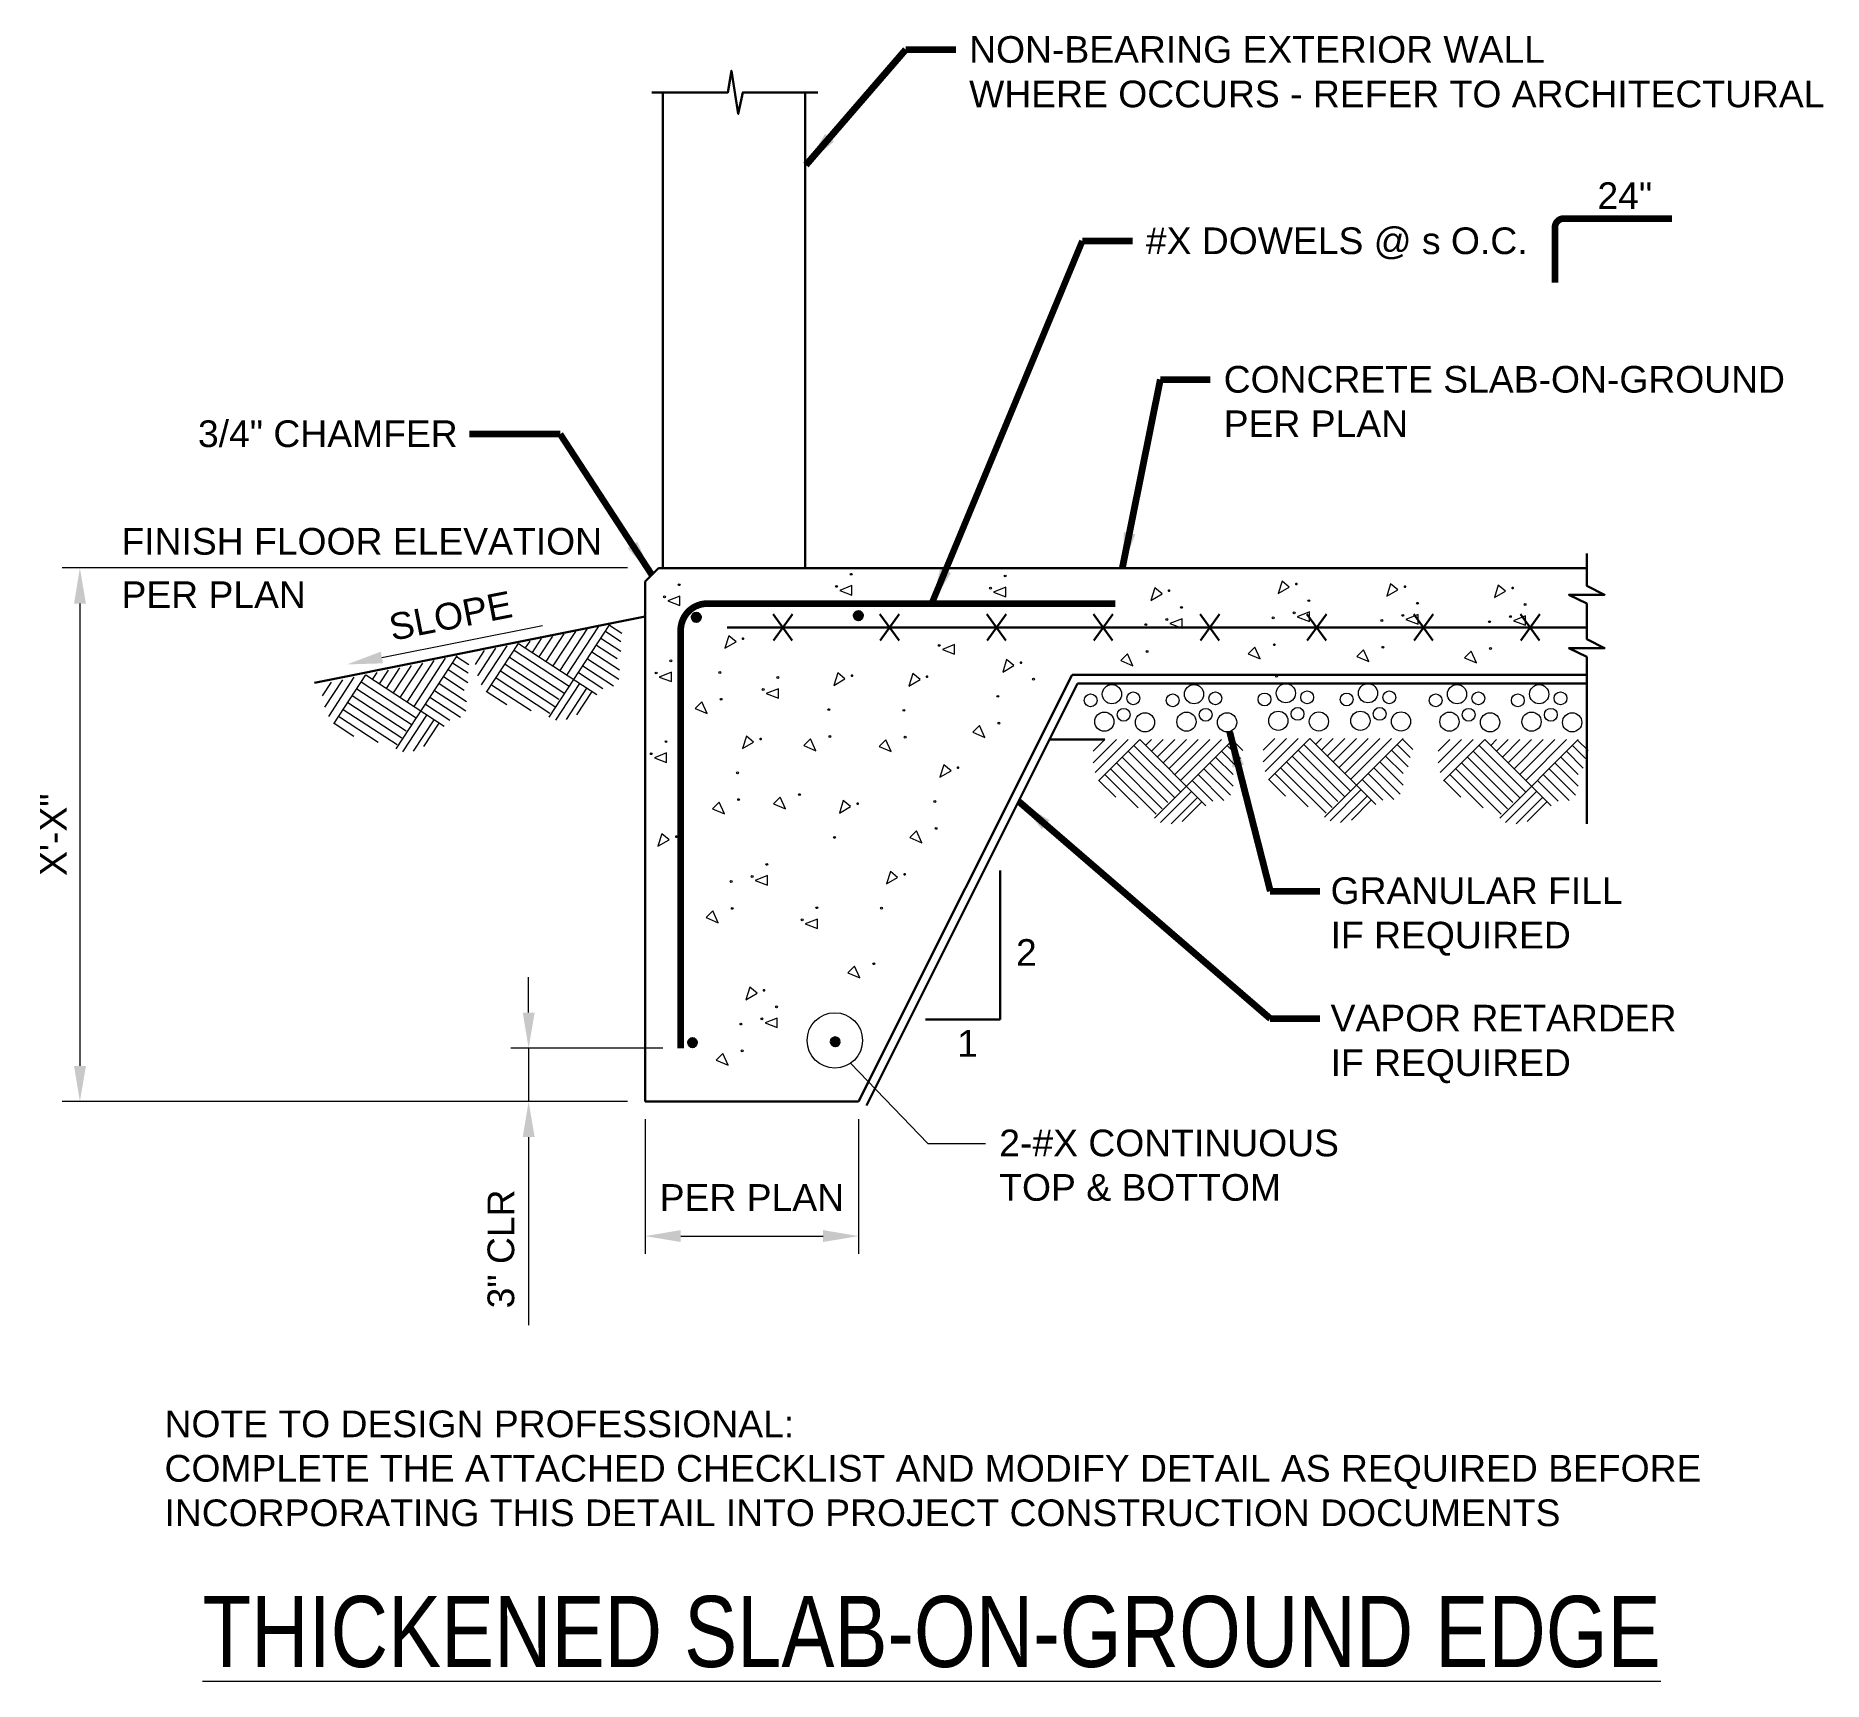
# Model space of a CAD drawing. Header units: inches. Extents: x 523 to 624, y 309 to 402.
import ezdxf

# ---------------------------------------------------------------- set-up
doc = ezdxf.new("R2010")
doc.units = ezdxf.units.IN
doc.header["$LTSCALE"] = 5
doc.header["$MEASUREMENT"] = 0
doc.linetypes.add('HIDDEN', pattern=[0.375, 0.25, -0.125])
for name, color, linetype, lineweight in [('S-ANNO-DIMS', 1, 'Continuous', 20), ('S-ANNO-TEXT', 7, 'Continuous', 20), ('S-DELT-PATT', 7, 'Continuous', 15), ('S-DETL', 3, 'Continuous', 30)]:
    doc.layers.add(name, color=color, linetype=linetype, lineweight=lineweight)
doc.styles.add('Romans', font='arial.ttf')
doc.dimstyles.get("Standard").update_dxf_attribs({"dimtxt": 0.18, "dimasz": 0.18, "dimexe": 0.18, "dimexo": 0.0625, "dimgap": 0.09, "dimtad": 0, "dimtih": 1, "dimtoh": 1, "dimdec": 4, "dimzin": 0, "dimdsep": 46, "dimtxsty": 'Standard', "dimcen": 0.09, "dimadec": 0, "dimazin": 0, "dimtfac": 1, "dimtdec": 4, "dimtofl": 0, "dimtmove": 0, "dimatfit": 3, "dimfxl": 1, "dimtolj": 1, "dimtzin": 0, "dimarcsym": 0})

# ---------------------------------------------------------------- blocks, each defined once
blk = doc.blocks.new('*D0')
at = {"layer": 'Defpoints', "color": 0, "transparency": 16777216}
for p in [(557.58, 342.08), (569.58, 342.08), (569.58, 334.51)]:
    blk.add_point(p, dxfattribs=at)
at = {"layer": 'S-ANNO-DIMS', "transparency": 16777216}
for p, q in [((557.58, 341.08), (557.58, 333.51)), ((569.58, 341.08), (569.58, 333.51)), ((559.58, 334.51), (567.58, 334.51))]:
    blk.add_line(p, q, dxfattribs=at)
for points in [[(559.58, 334.85), (559.58, 334.18), (557.58, 334.51)], [(567.58, 334.85), (567.58, 334.18), (569.58, 334.51)]]:
    blk.add_solid(points, dxfattribs=at)
blk = doc.blocks.new('*D1')
at = {"layer": 'Defpoints', "color": 0, "transparency": 16777216}
for p in [(559.58, 345.08), (551.03, 342.08), (557.58, 342.08)]:
    blk.add_point(p, dxfattribs=at)
at = {"layer": 'S-ANNO-DIMS', "transparency": 16777216}
for p, q in [((551.03, 347.08), (551.03, 349.08)), ((558.58, 345.08), (550.03, 345.08)), ((551.03, 345.08), (551.03, 342.08)), ((556.58, 342.08), (550.03, 342.08)), ((551.03, 340.08), (551.03, 329.51))]:
    blk.add_line(p, q, dxfattribs=at)
for points in [[(550.7, 347.08), (551.37, 347.08), (551.03, 345.08)], [(550.7, 340.08), (551.37, 340.08), (551.03, 342.08)]]:
    blk.add_solid(points, dxfattribs=at)
at = {"layer": 'S-ANNO-DIMS', "transparency": 16777216, "insert": (549.48, 333.79), "char_height": 1.5, "attachment_point": 5, "rotation": 90, "style": 'Romans'}
blk.add_mtext('\\A1;3" CLR', dxfattribs=at)
blk = doc.blocks.new('*D2')
at = {"layer": 'Defpoints', "color": 0, "transparency": 16777216}
for p in [(557.58, 372.08), (525.81, 342.08), (557.58, 342.08)]:
    blk.add_point(p, dxfattribs=at)
at = {"layer": 'S-ANNO-DIMS', "transparency": 16777216}
for p, q in [((556.58, 372.08), (524.81, 372.08)), ((525.81, 370.08), (525.81, 344.08)), ((556.58, 342.08), (524.81, 342.08))]:
    blk.add_line(p, q, dxfattribs=at)
for points in [[(525.48, 370.08), (526.15, 370.08), (525.81, 372.08)], [(525.48, 344.08), (526.15, 344.08), (525.81, 342.08)]]:
    blk.add_solid(points, dxfattribs=at)
at = {"layer": 'S-ANNO-DIMS', "transparency": 16777216, "insert": (524.31, 357.08), "char_height": 1.5, "attachment_point": 5, "rotation": 90, "style": 'Romans'}
blk.add_mtext('\\A1;X\'-X"', dxfattribs=at)

msp = doc.modelspace()

# ---------------------------------------------------------------- hatches: boundary and pattern name
at = {"layer": 'S-DETL', "linetype": 'Continuous'}
h = msp.add_hatch(color=256, dxfattribs=at)
h.dxf.hatch_style = 1
h.paths.add_polyline_path([(560.2119919, 369.3048324, 1), (560.7119919, 369.3048324, 1)])
h = msp.add_hatch(color=256, dxfattribs=at)
h.dxf.hatch_style = 1
h.paths.add_polyline_path([(569.3148049, 369.3979162, 1), (569.8148049, 369.3979162, 1)])
h = msp.add_hatch(color=256, dxfattribs=at)
h.dxf.hatch_style = 1
h.paths.add_polyline_path([(559.990618, 345.3890535, 1), (560.490618, 345.3890535, 1)])
h = msp.add_hatch(color=256, dxfattribs=at)
h.dxf.hatch_style = 1
h.paths.add_polyline_path([(568.0124746, 345.4385237, 1), (568.5124746, 345.4385237, 1)])

# ---------------------------------------------------------------- linework, layer by layer
at = {"layer": 'S-ANNO-TEXT'}
for points in [[(542.7810407, 367.0444795), (551.8076936, 368.8353557)], [(569.1184267, 344.2274369), (573.4588789, 339.7228221), (576.7051298, 339.7228221)]]:
    msp.add_lwpolyline(points, dxfattribs=at)
msp.add_circle((568.2405222, 345.5135451), 1.5571739, dxfattribs=at)
msp.add_solid([(542.8459093, 366.717519), (540.8192776, 366.6552682), (542.7161722, 367.37144)], dxfattribs=at)
at = {"layer": 'S-DELT-PATT'}
for p, q in [((552.1833986, 363.687208), (555.6019267, 368.9093582)), ((553.1832372, 366.0608273), (554.9602664, 368.7754205)), ((555.5770483, 368.8713539), (556.2684278, 368.4187556)), ((548.671655, 365.0927726), (550.468644, 367.8378565)), ((550.468644, 367.8378565), (554.8675744, 364.9582251)), ((550.856443, 367.5839952), (551.1103043, 367.9717942)), ((551.2442421, 367.3301339), (551.7519647, 368.1057319)), ((551.6320411, 367.0762725), (552.393625, 368.2396696)), ((552.0198401, 366.8224112), (553.0352854, 368.3736074)), ((552.4076391, 366.5685499), (553.6769457, 368.5075451)), ((552.7954382, 366.3146886), (554.318606, 368.6414828)), ((554.8403428, 367.7459611), (556.0037399, 366.9843772)), ((555.0942041, 368.1337602), (556.2091959, 367.4038564)), ((555.3480654, 368.5215592), (556.220993, 367.9501157)), ((543.5904155, 361.9149841), (547.0089437, 367.1371343)), ((543.8146561, 364.796326), (545.0839627, 366.7353212)), ((544.2024551, 364.5424647), (545.725623, 366.8692589)), ((544.5902542, 364.2886034), (546.3672834, 367.0031966)), ((546.7550824, 366.7493353), (547.62801, 366.1778918)), ((546.9840653, 367.09913), (547.6754448, 366.6465317)), ((548.0359403, 366.6604453), (548.543663, 367.4360433)), ((548.1698781, 366.0187849), (549.1853233, 367.5699811)), ((548.389494, 365.5080068), (549.8269837, 367.7039188)), ((549.9609214, 367.0622584), (553.0688591, 365.0277377)), ((550.2147827, 367.4500575), (553.3025452, 365.4287439)), ((554.3326202, 366.9703631), (556.0931114, 365.8179089)), ((554.5864815, 367.3581621), (556.1376776, 366.3427169)), ((539.576895, 364.246561), (540.5923403, 365.7977571)), ((539.7965109, 363.7357829), (541.2340006, 365.9316949)), ((540.0786719, 363.3205487), (541.875661, 366.0656326)), ((541.875661, 366.0656326), (546.2745914, 363.1860012)), ((542.26346, 365.8117713), (542.5173213, 366.1995703)), ((542.651259, 365.55791), (543.1589816, 366.333508)), ((543.039058, 365.3040486), (543.800642, 366.4674457)), ((543.4268571, 365.0501873), (544.4423023, 366.6013835)), ((546.2473598, 365.9737372), (547.4107569, 365.2121533)), ((546.5012211, 366.3615363), (547.6162128, 365.6316325)), ((549.1993374, 365.8988613), (552.2265856, 363.9171548)), ((549.4531987, 366.2866604), (552.5006205, 364.2917547)), ((549.7070601, 366.6744594), (552.7343082, 364.6927529)), ((553.8248975, 366.194765), (555.202119, 365.2932003)), ((554.0787589, 366.582564), (555.7989013, 365.4565161)), ((539.4429573, 364.8882214), (539.9506799, 365.6638194)), ((541.114077, 364.9022355), (544.1413252, 362.9205289)), ((541.3679383, 365.2900345), (544.4758761, 363.2555138)), ((541.6217996, 365.6778336), (544.7095622, 363.65652)), ((545.4857758, 364.8103401), (547.2059183, 363.6842922)), ((545.7396371, 365.1981392), (547.5001284, 364.045685)), ((545.9934984, 365.5859382), (547.5446946, 364.570493)), ((548.6916148, 365.1232633), (549.8025427, 364.3960268)), ((548.9454761, 365.5110623), (551.1658502, 364.0575523)), ((552.5598398, 363.5211161), (553.9067391, 365.578642)), ((553.1613521, 363.559598), (554.3101761, 365.3145438)), ((553.7342633, 363.8185077), (554.5925811, 365.1296756)), ((540.3524931, 363.7388384), (542.5728672, 362.2853284)), ((540.6063544, 364.1266374), (543.6336026, 362.1449309)), ((540.8602157, 364.5144365), (543.9076374, 362.5195308)), ((543.9668568, 361.7488922), (545.313756, 363.8064181)), ((545.2319145, 364.4225411), (546.609136, 363.5209764)), ((540.0986318, 363.3510394), (541.2095597, 362.6238029)), ((544.5683691, 361.7873741), (545.7171931, 363.5423199)), ((545.1412802, 362.0462838), (545.999598, 363.3574517)), ((582.7591067, 361.1177518), (584.070087, 362.4287321)), ((582.7591067, 361.773242), (583.4145969, 362.4287321)), ((582.8697207, 360.5728757), (584.7255771, 362.4287321)), ((583.0610828, 360.1087477), (585.3810672, 362.4287321)), ((584.7255771, 361.773242), (587.3522244, 359.1465947)), ((585.0533222, 362.100987), (587.6629185, 359.4913907)), ((585.3810672, 362.4287321), (589.098786, 358.7110133)), ((585.7088123, 362.100987), (586.0365574, 362.4287321)), ((586.0365574, 361.773242), (586.6920475, 362.4287321)), ((586.2115323, 358.0152761), (590.6249883, 362.4287321)), ((586.3643024, 361.4454969), (587.3475376, 362.4287321)), ((586.6920475, 361.1177518), (588.0030277, 362.4287321)), ((587.0197926, 360.7900068), (588.6585179, 362.4287321)), ((587.3475376, 360.4622617), (589.314008, 362.4287321)), ((587.6752827, 360.1345167), (589.9694981, 362.4287321)), ((589.9694981, 361.773242), (590.9118225, 360.8309094)), ((590.2972432, 362.100987), (591.0349891, 361.3632329)), ((590.5928692, 362.3966131), (591.1771813, 361.8122928)), ((592.3094313, 361.1771595), (593.6204115, 362.4881397)), ((592.3094313, 361.8326496), (592.9649214, 362.4881397)), ((592.4200452, 360.6322833), (594.2759016, 362.4881397)), ((592.6114074, 360.1681553), (594.9313918, 362.4881397)), ((594.2759016, 361.8326496), (596.9025489, 359.2060024)), ((594.6036467, 362.1603947), (597.213243, 359.5507984)), ((594.9313918, 362.4881397), (598.6491105, 358.770421)), ((595.2591368, 362.1603947), (595.5868819, 362.4881397)), ((595.5868819, 361.8326496), (596.242372, 362.4881397)), ((595.7618568, 358.0746838), (600.1753128, 362.4881397)), ((595.914627, 361.5049046), (596.8978621, 362.4881397)), ((596.242372, 361.1771595), (597.5533523, 362.4881397)), ((596.5701171, 360.8494144), (598.2088424, 362.4881397)), ((596.8978621, 360.5216694), (598.8643325, 362.4881397)), ((597.2256072, 360.1939243), (599.5198227, 362.4881397)), ((599.5198227, 361.8326496), (600.4621471, 360.890317)), ((599.8475677, 362.1603947), (600.5853137, 361.4226405)), ((600.1431938, 362.4560207), (600.7275059, 361.8717004)), ((602.1559407, 361.1177518), (603.466921, 362.4287321)), ((602.1559407, 361.773242), (602.8114308, 362.4287321)), ((602.2665547, 360.5728757), (604.1224111, 362.4287321)), ((602.4579168, 360.1087477), (604.7779012, 362.4287321)), ((604.1224111, 361.773242), (606.7490583, 359.1465947)), ((604.4501561, 362.100987), (607.0597525, 359.4913907)), ((604.7779012, 362.4287321), (608.49562, 358.7110133)), ((605.1056463, 362.100987), (605.4333913, 362.4287321)), ((605.4333913, 361.773242), (606.0888815, 362.4287321)), ((605.6083662, 358.0152761), (610.0218222, 362.4287321)), ((605.7611364, 361.4454969), (606.7443716, 362.4287321)), ((606.0888815, 361.1177518), (607.3998617, 362.4287321)), ((606.4166265, 360.7900068), (608.0553518, 362.4287321)), ((606.7443716, 360.4622617), (608.710842, 362.4287321)), ((607.0721167, 360.1345167), (609.3663321, 362.4287321)), ((609.3663321, 361.773242), (610.3086565, 360.8309094)), ((609.6940772, 362.100987), (610.4318231, 361.3632329)), ((609.9897032, 362.3966131), (610.5740153, 361.8122928)), ((583.7423419, 360.7900068), (586.3007936, 358.2315469)), ((584.070087, 361.1177518), (586.6455896, 358.5422492)), ((584.397832, 361.4454969), (586.9562838, 358.887037)), ((588.9862629, 360.7900068), (590.4741272, 359.3021425)), ((589.314008, 361.1177518), (590.6249883, 359.8067716)), ((589.6417531, 361.4454969), (590.6249883, 360.4622617)), ((593.2926664, 360.8494144), (595.8511182, 358.2909545)), ((593.6204115, 361.1771595), (596.1959142, 358.6016568)), ((593.9481566, 361.5049046), (596.5066083, 358.9464447)), ((598.5365875, 360.8494144), (600.0244517, 359.3615502)), ((598.8643325, 361.1771595), (600.1753128, 359.8661792)), ((599.1920776, 361.5049046), (600.1753128, 360.5216694)), ((603.1391759, 360.7900068), (605.6976276, 358.2315469)), ((603.466921, 361.1177518), (606.0424236, 358.5422492)), ((603.794666, 361.4454969), (606.3531177, 358.887037)), ((608.3830969, 360.7900068), (609.8709612, 359.3021425)), ((608.710842, 361.1177518), (610.0218222, 359.8067716)), ((609.038587, 361.4454969), (610.0218222, 360.4622617)), ((583.0868518, 360.1345167), (584.0257431, 359.1956254)), ((583.4145969, 360.4622617), (585.2911258, 358.5857246)), ((588.3307728, 360.1345167), (589.4947184, 358.9705628)), ((588.6585179, 360.4622617), (590.1122803, 359.0084911)), ((592.6371763, 360.1939243), (593.5760676, 359.255033)), ((592.9649214, 360.5216694), (594.8414503, 358.6451322)), ((597.8810973, 360.1939243), (599.045043, 359.0299705)), ((598.2088424, 360.5216694), (599.6626048, 359.0678988)), ((602.4836858, 360.1345167), (603.422577, 359.1956254)), ((602.8114308, 360.4622617), (604.6879598, 358.5857246)), ((607.7276068, 360.1345167), (608.8915524, 358.9705628)), ((608.0553518, 360.4622617), (609.5091142, 359.0084911)), ((586.5460933, 357.7757694), (588.2849939, 359.51467)), ((587.1427777, 357.6905311), (588.6259553, 359.1737086)), ((587.756505, 357.826914), (588.8646274, 358.9350365)), ((596.0720839, 357.8567937), (597.8109845, 359.5956943)), ((596.6687684, 357.7715554), (598.1519459, 359.2547329)), ((597.2824956, 357.9079383), (598.390618, 359.0160608)), ((605.9429272, 357.7757694), (607.6818278, 359.51467)), ((606.5396117, 357.6905311), (608.0227892, 359.1737086)), ((607.1533389, 357.826914), (608.2614614, 358.9350365))]:
    msp.add_line(p, q, dxfattribs=at)
at = {"layer": 'S-DELT-PATT', "flags": 128}
for points in [[(569.2130903, 371.7236253, -1), (569.1094103, 371.7236253, -1)], [(559.5485339, 371.1376853, -1), (559.4448539, 371.1376853, -1)], [(568.3876906, 371.0422567, -1), (568.2840106, 371.0422567, -1)], [(577.0415524, 370.9462345, -1), (576.9378724, 370.9462345, -1)], [(577.8669521, 371.6276031, -1), (577.7632721, 371.6276031, -1)], [(558.7231341, 370.4563167, -1), (558.6194541, 370.4563167, -1)], [(587.7772135, 369.8633458, -1), (587.6735335, 369.8633458, -1)], [(594.9329341, 370.2409059, -1), (594.8292541, 370.2409059, -1)], [(601.0380667, 370.0941935, -1), (600.9343867, 370.0941935, -1)], [(607.0873898, 370.0253573, -1), (606.9837098, 370.0253573, -1)], [(585.7731917, 368.8954092, -1), (585.6695117, 368.8954092, -1)], [(586.9518138, 369.1819772, -1), (586.8481338, 369.1819772, -1)], [(592.9289122, 369.2729693, -1), (592.8252322, 369.2729693, -1)], [(594.1075344, 369.5595373, -1), (594.0038544, 369.5595373, -1)], [(599.0340448, 369.1262569, -1), (598.9303648, 369.1262569, -1)], [(600.212667, 369.4128249, -1), (600.108987, 369.4128249, -1)], [(605.0833679, 369.0574208, -1), (604.9796879, 369.0574208, -1)], [(606.2619901, 369.3439887, -1), (606.1583101, 369.3439887, -1)], [(574.1629776, 367.72537, -1), (574.0592976, 367.72537, -1)], [(592.9949796, 367.7643864, -1), (592.8912996, 367.7643864, -1)], [(559.074806, 366.8550455, -1), (558.971126, 366.8550455, -1)], [(585.8392591, 367.3868263, -1), (585.7355791, 367.3868263, -1)], [(599.1001122, 367.617674, -1), (598.9964322, 367.617674, -1)], [(605.1494353, 367.5488378, -1), (605.0457553, 367.5488378, -1)], [(558.2494063, 366.1736769, -1), (558.1457263, 366.1736769, -1)], [(561.8329287, 366.2044897, -1), (561.7292487, 366.2044897, -1)], [(565.0856264, 365.9247471, -1), (564.9819464, 365.9247471, -1)], [(579.4556409, 365.829486, -1), (579.3519609, 365.829486, -1)], [(593.1237312, 365.9976197, -1), (593.0200512, 365.9976197, -1)], [(561.8989961, 364.6959068, -1), (561.7953161, 364.6959068, -1)], [(564.2602267, 365.2433785, -1), (564.1565467, 365.2433785, -1)], [(577.451619, 364.8615494, -1), (577.347939, 364.8615494, -1)], [(567.9536094, 364.113282, -1), (567.8499294, 364.113282, -1)], [(572.1788585, 364.0738254, -1), (572.0751785, 364.0738254, -1)], [(577.5176864, 363.3529665, -1), (577.4140064, 363.3529665, -1)], [(557.9775718, 361.6349448, -1), (557.8738918, 361.6349448, -1)], [(558.8029715, 362.3163134, -1), (558.6992915, 362.3163134, -1)], [(568.0196768, 362.604699, -1), (567.9159968, 362.604699, -1)], [(572.2449258, 362.5652425, -1), (572.1412458, 362.5652425, -1)], [(562.8201347, 360.5621732, -1), (562.7164547, 360.5621732, -1)], [(562.8862021, 359.0535903, -1), (562.7825221, 359.0535903, -1)], [(566.3076927, 359.3363735, -1), (566.2040127, 359.3363735, -1)], [(573.9163415, 358.9444461, -1), (573.8126615, 358.9444461, -1)], [(568.2695187, 356.9321514, -1), (568.1658387, 356.9321514, -1)], [(573.9824089, 357.4358632, -1), (573.8787289, 357.4358632, -1)], [(563.6433634, 354.732944, -1), (563.5396834, 354.732944, -1)], [(564.4687631, 355.4143126, -1), (564.3650831, 355.4143126, -1)], [(562.4647412, 354.446376, -1), (562.3610612, 354.446376, -1)], [(562.5308086, 352.9377931, -1), (562.4271286, 352.9377931, -1)], [(567.280321, 352.9758812, -1), (567.176641, 352.9758812, -1)], [(570.9152333, 352.9470185, -1), (570.8115533, 352.9470185, -1)], [(566.4549212, 352.2945126, -1), (566.3512412, 352.2945126, -1)], [(570.4890105, 349.828596, -1), (570.3853305, 349.828596, -1)], [(564.1961957, 346.7232216, -1), (564.0925157, 346.7232216, -1)], [(565.0215954, 347.4045902, -1), (564.9179154, 347.4045902, -1)], [(563.0175735, 346.4366537, -1), (562.9138935, 346.4366537, -1)], [(563.0836409, 344.9280707, -1), (562.9799609, 344.9280707, -1)]]:
    msp.add_lwpolyline(points, format="xyb", close=True, dxfattribs=at)
for points in [[(569.1938622, 371.0874151), (568.5136867, 370.8140387), (569.1938622, 370.5572367)], [(577.8477239, 370.991393), (577.1675485, 370.7180165), (577.8477239, 370.4612146)], [(586.2199219, 370.958313), (585.9996308, 370.2591384), (586.6296999, 370.6219039)], [(593.3756425, 371.3358731), (593.1553514, 370.6366985), (593.7854205, 370.9994639)], [(599.4807751, 371.1891606), (599.260484, 370.4899861), (599.8905531, 370.8527515)], [(605.5300982, 371.1203245), (605.3098071, 370.4211499), (605.9398762, 370.7839154)], [(559.5293057, 370.5014751), (558.8491303, 370.2280987), (559.5293057, 369.9712968)], [(587.7579854, 369.2271356), (587.0778099, 368.9537592), (587.7579854, 368.6969573)], [(594.9137059, 369.6046957), (594.2335305, 369.3313193), (594.9137059, 369.0745173)], [(601.0188385, 369.4579833), (600.3386631, 369.1846069), (601.0188385, 368.9278049)], [(607.0681616, 369.3891471), (606.3879862, 369.1157707), (607.0681616, 368.8589688)], [(562.2796589, 368.2673935), (562.0593678, 367.5682189), (562.6894369, 367.9309843)], [(574.9691491, 367.7705284), (574.2889737, 367.497152), (574.9691491, 367.2403501)], [(577.8983493, 366.9244532), (577.6780582, 366.2252786), (578.3081273, 366.588044)], [(584.3223253, 366.8712375), (584.9965883, 366.5835872), (584.697218, 367.2461302)], [(591.4780459, 367.2487976), (592.1523088, 366.9611473), (591.8529386, 367.6236903)], [(597.5831785, 367.1020852), (598.2574414, 366.8144348), (597.9580712, 367.4769779)], [(603.6325016, 367.033249), (604.3067646, 366.7455987), (604.0073943, 367.4081417)], [(559.0555778, 366.2188353), (558.3754024, 365.9454589), (559.0555778, 365.688657)], [(568.4003397, 366.1761857), (568.1800486, 365.4770111), (568.8101177, 365.8397766)], [(572.6255887, 366.1367292), (572.4052976, 365.4375546), (573.0353667, 365.80032)], [(565.0663982, 365.2885369), (564.3862228, 365.0151605), (565.0663982, 364.7583586)], [(560.3820623, 364.180318), (561.0563253, 363.8926677), (560.756955, 364.5552107)], [(576.0007527, 362.8373777), (576.6750156, 362.5497274), (576.3756454, 363.2122704)], [(558.7837434, 361.6801033), (558.103568, 361.4067268), (558.7837434, 361.1499249)], [(563.2668649, 362.625077), (563.0465738, 361.9259024), (563.6766429, 362.2886678)], [(566.5027431, 362.0891102), (567.177006, 361.8014599), (566.8776358, 362.4640029)], [(570.7279921, 362.0496537), (571.4022551, 361.7620034), (571.1028848, 362.4245464)], [(574.3630718, 361.0073499), (574.1427807, 360.3081753), (574.7728498, 360.6709407)], [(561.3692683, 358.5380015), (562.0435313, 358.2503511), (561.744161, 358.9128942)], [(564.7907589, 358.8207847), (565.4650219, 358.5331344), (565.1656516, 359.1956774)], [(568.7162489, 358.9950552), (568.4959578, 358.2958806), (569.1260269, 358.658646)], [(558.5222952, 357.128631), (558.3020042, 356.4294564), (558.9320732, 356.7922218)], [(572.4654751, 356.9202744), (573.1397381, 356.6326241), (572.8403679, 357.2951671)], [(564.4495349, 354.7781024), (563.7693595, 354.504726), (564.4495349, 354.247924)], [(571.3619636, 355.0099222), (571.1416725, 354.3107477), (571.7717416, 354.6735131)], [(561.0138749, 352.4222043), (561.6881378, 352.1345539), (561.3887676, 352.797097)], [(567.2610928, 352.339671), (566.5809174, 352.0662946), (567.2610928, 351.8094927)], [(568.9720768, 349.3130072), (569.6463398, 349.0253569), (569.3469695, 349.6878999)], [(563.4643038, 348.4995574), (563.2440127, 347.8003828), (563.8740818, 348.1631483)], [(565.0023672, 346.7683801), (564.3221918, 346.4950036), (565.0023672, 346.2382017)], [(561.5667071, 344.4124819), (562.2409701, 344.1248316), (561.9415999, 344.7873746)]]:
    msp.add_lwpolyline(points, close=True, dxfattribs=at)
at = {"layer": 'S-DELT-PATT'}
for centre, radius in [((582.6162325, 364.635124), 0.3599856), ((583.8152471, 364.9832976), 0.5399784), ((585.0142616, 364.7511818), 0.3599856), ((587.2311129, 364.635124), 0.3599856), ((588.4301275, 364.9832976), 0.5399784), ((589.629142, 364.7511818), 0.3599856), ((592.3919746, 364.6862661), 0.3599856), ((593.5909891, 365.0344397), 0.5399784), ((594.7900036, 364.802324), 0.3599856), ((597.006855, 364.6862661), 0.3599856), ((598.2058695, 365.0344397), 0.5399784), ((599.4048841, 364.802324), 0.3599856), ((602.0130665, 364.635124), 0.3599856), ((603.212081, 364.9832976), 0.5399784), ((604.4110956, 364.7511818), 0.3599856), ((606.6279469, 364.635124), 0.3599856), ((607.8269615, 364.9832976), 0.5399784), ((609.025976, 364.7511818), 0.3599856), ((583.3896391, 363.4361094), 0.5399784), ((584.4725958, 363.8229065), 0.3599856), ((585.6717978, 363.397486), 0.5399784), ((588.0045195, 363.4361094), 0.5399784), ((589.0874762, 363.8229065), 0.3599856), ((590.2866782, 363.397486), 0.5399784), ((593.1653811, 363.4872516), 0.5399784), ((594.2483378, 363.8740486), 0.3599856), ((595.4475398, 363.4486282), 0.5399784), ((597.7802615, 363.4872516), 0.5399784), ((598.8632182, 363.8740486), 0.3599856), ((600.0624202, 363.4486282), 0.5399784), ((602.7864731, 363.4361094), 0.5399784), ((603.8694297, 363.8229065), 0.3599856), ((605.0686318, 363.397486), 0.5399784), ((607.4013535, 363.4361094), 0.5399784), ((608.4843102, 363.8229065), 0.3599856), ((609.6835122, 363.397486), 0.5399784)]:
    msp.add_circle(centre, radius, dxfattribs=at)
at = {"layer": 'S-DETL', "linetype": 'Continuous'}
for p, q in [((558.5781155, 398.8203361), (558.5781155, 372.0764307)), ((566.5781155, 398.8203361), (566.5781155, 372.0764307)), ((558.3281155, 372.0764307), (557.5781155, 371.3264307)), ((558.3281155, 372.0764307), (610.5048643, 372.0764307)), ((557.5781155, 371.3264307), (557.5781155, 342.0764307)), ((538.9872516, 365.6121359), (557.5781155, 369.3462465)), ((562.1855525, 368.7292984), (580.1855212, 368.7292984)), ((565.8489118, 367.9932828), (564.7769821, 369.4890484)), ((564.79399, 367.9932828), (565.8659196, 369.4890484)), ((571.848904, 367.9932828), (570.7769743, 369.4890484)), ((570.7939821, 367.9932828), (571.8659118, 369.4890484)), ((577.8488962, 367.9932828), (576.7769665, 369.4890484)), ((576.7939743, 367.9932828), (577.865904, 369.4890484)), ((580.1855212, 368.7292984), (610.5048643, 368.7292984)), ((583.8488884, 367.9932828), (582.7769587, 369.4890484)), ((582.7939665, 367.9932828), (583.8658962, 369.4890484)), ((589.8488884, 367.9932828), (588.7769587, 369.4890484)), ((588.7939665, 367.9932828), (589.8658962, 369.4890484)), ((595.8488806, 367.9932828), (594.7769509, 369.4890484)), ((594.7939587, 367.9932828), (595.8658884, 369.4890484)), ((601.8488728, 367.9932828), (600.7769431, 369.4890484)), ((600.7939509, 367.9932828), (601.8658806, 369.4890484)), ((607.848865, 367.9932828), (606.7769353, 369.4890484)), ((606.7939431, 367.9932828), (607.8658728, 369.4890484)), ((569.5781155, 342.0764307), (581.5781155, 366.0764307)), ((581.5781155, 366.0764307), (610.5048643, 366.0764307)), ((610.5048643, 366.0764307), (610.5048643, 357.6905311)), ((570.0253291, 341.8528239), (581.8871325, 365.5764307)), ((581.8871325, 365.5764307), (610.5048643, 365.5764307)), ((583.4145969, 362.4287321), (580.3132832, 362.4287321)), ((577.5299385, 355.0602486), (577.5299385, 346.6918413)), ((577.5299385, 346.6918413), (573.3457349, 346.6918413)), ((557.5781155, 342.0764307), (569.5781155, 342.0764307))]:
    msp.add_line(p, q, dxfattribs=at)
for points in [[(567.2943403, 398.8203361), (563.0656879, 398.8203361), (562.816142, 397.6082322), (562.4313471, 400.0324399), (562.2293298, 398.8203361), (557.9531488, 398.8203361)], [(610.5048643, 365.421877), (610.5048643, 367.0743843), (609.5007715, 367.5764307), (611.508957, 367.5764307), (610.5048643, 368.0784771), (610.5048643, 370.0743843), (609.5007715, 370.5764307), (611.508957, 370.5764307), (610.5048643, 371.0784771), (610.5048643, 372.8989748)]]:
    msp.add_lwpolyline(points, dxfattribs=at)
at = {"layer": 'S-DETL', "linetype": 'Continuous', "const_width": 0.375}
for points in [[(608.7167385, 388.1228073), (608.7167385, 391.2266799, -0.4142135624), (609.2167385, 391.7266799), (615.2913526, 391.7266799)], [(559.5781155, 345.0764307), (559.5781155, 368.5764307, -0.4142135624), (561.0781155, 370.0764307), (584.0134337, 370.0764307)]]:
    msp.add_lwpolyline(points, format="xyb", dxfattribs=at)
at = {"layer": 'S-DETL', "linetype": 'Continuous'}
for centre in [(560.4619919, 369.3048324), (569.5648049, 369.3979162), (560.240618, 345.3890535), (568.2624746, 345.4385237)]:
    msp.add_circle(centre, 0.25, dxfattribs=at)
at = {"layer": 'S-DETL', "color": 7, "linetype": 'HIDDEN'}
for p in [(587.0210153, 370.797532), (594.1767359, 371.1750921), (600.2818685, 371.0283797), (606.3311916, 370.9595435), (563.0807523, 368.1066125), (578.6994427, 366.7636722), (569.2014331, 366.0154047), (573.4266821, 365.9759482), (564.0679583, 362.464296), (575.1641651, 360.8465689), (569.5173423, 358.8342742), (559.3233886, 356.96785), (572.163057, 354.8491413), (564.2653972, 348.3387764)]:
    msp.add_point(p, dxfattribs=at)

# ---------------------------------------------------------------- texts
at = {"layer": 'S-ANNO-DIMS', "insert": (563.5781155, 337.4320893), "char_height": 1.49999999, "attachment_point": 2, "style": 'Romans'}
msp.add_mtext('PER PLAN', dxfattribs=at)
at = {"layer": 'S-ANNO-TEXT', "style": 'Romans'}
for s, insert, char_height, attachment_point in [('\\A1;NON-BEARING EXTERIOR WALL \\PWHERE OCCURS - REFER TO ARCHITECTURAL', (575.7885452, 401.982816), 1.499999989, 1), ('\\A1;24"', (611.1032765, 393.7627059), 1.49999999, 1), ('\\A1;#X DOWELS @ s O.C.', (585.7227122, 391.2266799), 1.499999989, 1), ('\\A1;CONCRETE SLAB-ON-GROUND \\PPER PLAN', (590.096925, 383.4368882), 1.499999989, 1), ('\\A1;3/4" CHAMFER', (532.4457327, 380.3777829), 1.499999989, 1), ('\\A1;GRANULAR FILL \\PIF REQUIRED', (596.1056214, 354.6852308), 1.499999989, 1), ('\\A1;{\\T1.2;2}', (578.4225649, 351.2081279), 1.499999989, 1), ('\\A1;VAPOR RETARDER \\PIF REQUIRED', (596.1056214, 347.5164041), 1.499999989, 1), ('\\A1;{\\T1.2;1}', (575.1182911, 346.0943129), 1.499999989, 1), ('\\A1;2-#X CONTINUOUS\\PTOP & BOTTOM', (577.4812212, 340.4989135), 1.499999989, 1), ('NOTE TO DESIGN PROFESSIONAL: \\PCOMPLETE THE ATTACHED CHECKLIST AND MODIFY DETAIL AS REQUIRED BEFORE \\PINCORPORATING THIS DETAIL INTO PROJECT CONSTRUCTION DOCUMENTS', (530.5652666, 324.7048414), 1.499999989, 1), ('{\\W0.8;\\LTHICKENED SLAB-ON-GROUND EDGE}', (573.6796251, 314.2812398), 4, 2)]:
    msp.add_mtext(s, dxfattribs=dict(at, insert=insert, char_height=char_height, attachment_point=attachment_point))
at = {"layer": 'S-ANNO-TEXT', "insert": (528.1461601, 374.3269423), "char_height": 1.499999989, "attachment_point": 1, "line_spacing_factor": 1.2, "style": 'Romans'}
msp.add_mtext('\\A1;FINISH FLOOR ELEVATION\\PPER PLAN', dxfattribs=at)
at = {"layer": 'S-ANNO-TEXT', "insert": (543.0686842, 369.4486024), "char_height": 1.49999999, "attachment_point": 1, "rotation": 11.22168634, "style": 'Romans'}
msp.add_mtext('\\A1;SLOPE', dxfattribs=at)

# ---------------------------------------------------------------- dimensions: what is measured, and where the dimension line sits
at = {"layer": 'S-ANNO-DIMS'}
for base, p1, text, picture, middle in [((525.8128268, 342.0764307), (557.5781155, 372.0764307), 'X\'-X"', '*D2', (525.8128268, 357.0764307)), ((551.0327946, 342.0764307), (559.5781155, 345.0764307), '3" CLR', '*D1', (551.0327946, 333.7919833))]:
    dim = msp.add_linear_dim(base=base, p1=p1, p2=(557.5819865, 342.0764307), angle=90, text=text, dimstyle='Standard', override={"dimscale": 16, "dimtxt": 0.09375, "dimasz": 0.125, "dimexe": 0.0625, "dimgap": 0.0625, "dimtih": 0, "dimtoh": 0, "dimdec": 5, "dimlfac": 1, "dimrnd": 0.03125, "dimzin": 7, "dimlunit": 4, "dimtxsty": 'Romans', "dimcen": 0.125, "dimclrd": 256, "dimclre": 256, "dimclrt": 256, "dimadec": 4, "dimtdec": 5, "dimtofl": 1, "dimtvp": 1, "dimfrac": 2, "dimtzin": 3, "dimlwd": 65535, "dimlwe": 65535}, dxfattribs=at)
    dim.commit()
    dim.dimension.update_dxf_attribs({"geometry": picture, "text_midpoint": middle, "dimtype": 128})
dim = msp.add_linear_dim(base=(569.5781155, 334.5143995), p1=(557.5781155, 342.0764307), p2=(569.5781155, 342.0764307), text=' ', dimstyle='Standard', override={"dimscale": 16, "dimtxt": 0.09375, "dimasz": 0.125, "dimexe": 0.0625, "dimgap": 0.0625, "dimtih": 0, "dimtoh": 0, "dimdec": 5, "dimlfac": 1, "dimrnd": 0.03125, "dimzin": 7, "dimlunit": 4, "dimtxsty": 'Romans', "dimcen": 0.125, "dimclrd": 256, "dimclre": 256, "dimclrt": 256, "dimadec": 4, "dimtdec": 5, "dimtofl": 1, "dimtvp": 1, "dimfrac": 2, "dimtzin": 3, "dimlwd": 65535, "dimlwe": 65535}, dxfattribs=at)
dim.commit()
dim.dimension.update_dxf_attribs({"geometry": '*D0', "text_midpoint": (563.5781155, 334.5143995), "dimtype": 128})

# ---------------------------------------------------------------- leaders
at = {"layer": 'S-ANNO-TEXT'}
for points in [[(566.6318285, 394.7528978), (572.2300805, 401.2297464), (575.0354756, 401.2297464)], [(573.7006569, 370.0764307), (582.1642475, 390.4736104), (584.9696426, 390.4736104)], [(584.4164899, 372.0764307), (586.5384603, 382.6838186), (589.3438554, 382.6838186)], [(557.9531155, 371.7014307), (552.8118226, 379.6016915), (547.7071582, 379.6016915)], [(590.4197933, 362.8741725), (592.7002263, 353.9091394), (595.5056214, 353.9091394)], [(578.5775893, 358.9573443), (592.7002263, 346.7403127), (595.5056214, 346.7403127)]]:
    msp.add_leader(points, dimstyle='Standard', override={"dimscale": 16, "dimtxt": 0.09375, "dimasz": 0.125, "dimexe": 0.0625, "dimgap": 0.0625, "dimtih": 0, "dimtoh": 0, "dimdec": 5, "dimlfac": 16, "dimrnd": 0.03125, "dimzin": 7, "dimlunit": 4, "dimtxsty": 'Romans', "dimcen": 0.125, "dimclrd": 256, "dimclre": 256, "dimclrt": 256, "dimadec": 4, "dimtdec": 5, "dimtofl": 1, "dimtvp": 1, "dimfrac": 2, "dimtzin": 3, "dimlwd": 65535, "dimlwe": 65535}, dxfattribs=at)

doc.saveas('drawing.dxf')
